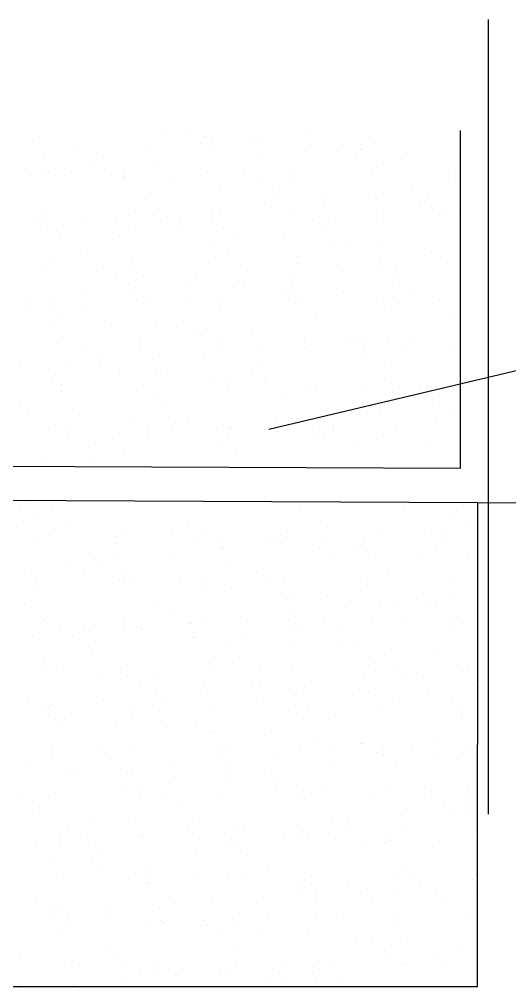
# Model space of a CAD drawing. Header units: millimetres. Extents: x 98 to 155, y -181 to 127.
# Drawn here: x 109.061 to 110.48, y 123.112 to 125.912 of the extents above; entities that cross this region are included whole.
import ezdxf
from ezdxf.enums import TextEntityAlignment as Align
from ezdxf.xclip import XClip

# ---------------------------------------------------------------- set-up
doc = ezdxf.new("R2010")
doc.units = ezdxf.units.MM
doc.header["$LTSCALE"] = 15
doc.header["$XCLIPFRAME"] = 2
for name, pattern in [('ACAD_ISO07W100', [3, 0, -3]), ('HIDDEN', [0.375, 0.25, -0.125]), ('PHANTOM', [63.5, 31.75, -6.35, 6.35, -6.35, 6.35, -6.35]), ('PHANTOM2', [1.25, 0.625, -0.125, 0.125, -0.125, 0.125, -0.125])]:
    doc.linetypes.add(name, pattern=pattern)
doc.layers.get('0').update_dxf_attribs({"color": 250})
for name, color, linetype in [('A-EJES', 250, 'PHANTOM'), ('A-MURO BAJO', 250, 'Continuous'), ('A-PROYECCIONES', 250, 'HIDDEN'), ('DLP_VERDE', 250, 'Continuous')]:
    doc.layers.add(name, color=color, linetype=linetype)
doc.layers.add('A-MUROS', color=252, linetype='Continuous', lineweight=30)
doc.styles.add('R80', font='ARIALN.TTF', dxfattribs={"height": 2.03})

# ---------------------------------------------------------------- blocks, each defined once
blk = doc.blocks.new('A$C9f73720c')
at = {"layer": 'A-MURO BAJO', "ltscale": 0.5}
for p, q in [((38.6806, 135.043, 0), (36.6799, 126.098, 0)), ((38.0458, 125.7916, 0), (40.0797, 134.6873, 0)), ((40.1766, 134.6627, 0), (38.1545, 125.8181, 0)), ((36.6799, 126.098, 0), (38.0458, 125.7916, 0)), ((38.1545, 125.8181, 0), (40.5913, 125.2732, 0)), ((37.6552, 124.0862, 0), (38.0459, 125.7916, 0))]:
    blk.add_line(p, q, dxfattribs=at)
at = {"layer": 'A-PROYECCIONES'}
blk.add_line((38.8761, 87.8303, 0), (38.1838, 142.0709, 0), dxfattribs=at)
at = {"layer": 'DLP_VERDE', "linetype": 'Continuous'}
for p, q in [((36.9736, 127.3891), (36.9736, 127.3891)), ((37.0541, 127.3706), (37.0541, 127.3706)), ((37.201, 127.288), (37.201, 127.288)), ((37.1007, 127.2454), (37.1007, 127.2454)), ((37.1451, 127.2473), (37.1451, 127.2473)), ((37.1665, 127.2565), (37.1665, 127.2565)), ((37.3539, 127.2564), (37.3539, 127.2564)), ((37.5137, 127.2634), (37.5137, 127.2634)), ((36.9409, 127.2384), (36.9409, 127.2384)), ((37.0037, 127.2307), (37.0037, 127.2307)), ((37.0087, 127.2265), (37.0087, 127.2265)), ((37.1077, 127.217), (37.1077, 127.217)), ((37.1297, 127.2141), (37.1297, 127.2141)), ((37.1569, 127.2335), (37.1569, 127.2335)), ((37.3004, 127.2253), (37.3004, 127.2253)), ((37.4467, 127.2259), (37.4467, 127.2259)), ((37.4837, 127.2376), (37.4837, 127.2376)), ((37.595, 127.233), (37.595, 127.233)), ((37.1128, 127.2072), (37.1128, 127.2072)), ((37.2487, 127.1984), (37.2487, 127.1984)), ((37.3527, 127.1847), (37.3527, 127.1847)), ((37.7649, 127.1857), (37.7649, 127.1857)), ((37.3748, 127.1818), (37.3748, 127.1818)), ((37.3939, 127.1553), (37.3939, 127.1553)), ((37.4937, 127.1661), (37.4937, 127.1661)), ((37.5977, 127.1525), (37.5977, 127.1525)), ((37.6198, 127.1496), (37.6198, 127.1496)), ((37.7305, 127.1541), (37.7305, 127.1541)), ((37.7388, 127.1339), (37.7388, 127.1339)), ((37.9533, 127.1333), (37.9533, 127.1333)), ((38.0476, 127.1352), (38.0476, 127.1352)), ((37.023, 127.1249), (37.023, 127.1249)), ((37.2872, 127.1042), (37.2872, 127.1042)), ((37.3316, 127.1062), (37.3316, 127.1062)), ((37.3595, 127.1238), (37.3595, 127.1238)), ((37.5404, 127.1153), (37.5404, 127.1153)), ((37.6767, 127.1049), (37.6767, 127.1049)), ((37.7002, 127.1222), (37.7002, 127.1222)), ((37.7446, 127.1242), (37.7446, 127.1242)), ((37.8428, 127.1202), (37.8428, 127.1202)), ((37.8648, 127.1173), (37.8648, 127.1173)), ((37.9838, 127.1016), (37.9838, 127.1016)), ((36.9186, 127.0881), (36.9186, 127.0881)), ((36.9652, 127.0887), (36.9652, 127.0887)), ((36.9886, 127.0934), (36.9886, 127.0934)), ((37.1115, 127.0894), (37.1115, 127.0894)), ((37.1274, 127.0972), (37.1274, 127.0972)), ((37.2598, 127.0964), (37.2598, 127.0964)), ((37.3058, 127.0745), (37.3058, 127.0745)), ((37.4033, 127.0882), (37.4033, 127.0882)), ((37.5495, 127.0888), (37.5495, 127.0888)), ((37.6978, 127.0959), (37.6978, 127.0959)), ((37.8413, 127.0876), (37.8413, 127.0876)), ((37.9876, 127.0883), (37.9876, 127.0883)), ((38.0878, 127.0879), (38.0878, 127.0879)), ((38.1098, 127.085), (38.1098, 127.085)), ((38.1359, 127.0953), (38.1359, 127.0953)), ((38.2793, 127.0871), (38.2793, 127.0871)), ((38.3288, 127.0833), (38.3288, 127.0833)), ((36.9349, 127.0441), (36.9349, 127.0441)), ((37.9578, 127.053), (37.9578, 127.053)), ((38.2288, 127.0694), (38.2288, 127.0694)), ((38.2944, 127.0518), (38.2944, 127.0518)), ((38.3328, 127.0557), (38.3328, 127.0557)), ((37.5869, 127.0226), (37.5869, 127.0226)), ((37.9234, 127.0214), (37.9234, 127.0214)), ((38.6247, 127.0181), (38.6247, 127.0181)), ((36.9335, 126.9998), (36.9335, 126.9998)), ((36.9556, 126.9969), (36.9556, 126.9969)), ((37.216, 126.9922), (37.216, 126.9922)), ((37.5525, 126.9911), (37.5525, 126.9911)), ((38.1398, 126.9921), (38.1398, 126.9921)), ((38.2406, 127.0025), (38.2406, 127.0025)), ((38.2997, 126.9991), (38.2997, 126.9991)), ((38.4437, 126.9972), (38.4437, 126.9972)), ((38.592, 127.0042), (38.592, 127.0042)), ((38.7355, 126.996), (38.7355, 126.996)), ((36.9246, 126.9598), (36.9246, 126.9598)), ((37.0746, 126.9812), (37.0746, 126.9812)), ((37.1786, 126.9675), (37.1786, 126.9675)), ((37.1816, 126.9607), (37.1816, 126.9607)), ((37.2006, 126.9646), (37.2006, 126.9646)), ((37.4737, 126.963), (37.4737, 126.963)), ((37.5181, 126.965), (37.5181, 126.965)), ((37.7269, 126.9741), (37.7269, 126.9741)), ((37.8697, 126.9722), (37.8697, 126.9722)), ((37.8867, 126.9811), (37.8867, 126.9811)), ((37.9311, 126.983), (37.9311, 126.983)), ((36.9009, 126.938), (36.9009, 126.938)), ((37.0607, 126.945), (37.0607, 126.945)), ((37.0681, 126.9516), (37.0681, 126.9516)), ((37.1051, 126.9469), (37.1051, 126.9469)), ((37.2143, 126.9522), (37.2143, 126.9522)), ((37.3139, 126.9561), (37.3139, 126.9561)), ((37.3196, 126.9489), (37.3196, 126.9489)), ((37.3626, 126.9593), (37.3626, 126.9593)), ((37.4236, 126.9353), (37.4236, 126.9353)), ((37.4456, 126.9324), (37.4456, 126.9324)), ((37.4988, 126.9418), (37.4988, 126.9418)), ((37.5061, 126.951), (37.5061, 126.951)), ((37.6524, 126.9517), (37.6524, 126.9517)), ((37.8007, 126.9587), (37.8007, 126.9587)), ((37.9441, 126.9505), (37.9441, 126.9505)), ((38.0904, 126.9512), (38.0904, 126.9512)), ((38.2387, 126.9582), (38.2387, 126.9582)), ((38.5349, 126.9358), (38.5349, 126.9358)), ((38.8714, 126.9347), (38.8714, 126.9347)), ((37.1278, 126.9114), (37.1278, 126.9114)), ((37.5646, 126.9167), (37.5646, 126.9167)), ((38.1508, 126.9203), (38.1508, 126.9203)), ((38.4907, 126.9102), (38.4907, 126.9102)), ((38.5005, 126.9043), (38.5005, 126.9043)), ((38.5177, 126.9097), (38.5177, 126.9097)), ((38.6506, 126.9172), (38.6506, 126.9172)), ((38.695, 126.9191), (38.695, 126.9191)), ((38.9037, 126.9282), (38.9037, 126.9282)), ((37.6686, 126.903), (37.6686, 126.903)), ((37.6906, 126.9001), (37.6906, 126.9001)), ((37.7799, 126.8899), (37.7799, 126.8899)), ((37.8096, 126.8844), (37.8096, 126.8844)), ((38.1164, 126.8887), (38.1164, 126.8887)), ((38.6217, 126.896), (38.6217, 126.896)), ((38.6438, 126.8931), (38.6438, 126.8931)), ((38.7628, 126.8774), (38.7628, 126.8774)), ((38.8177, 126.8854), (38.8177, 126.8854)), ((37.409, 126.8595), (37.409, 126.8595)), ((37.7455, 126.8584), (37.7455, 126.8584)), ((37.9136, 126.8707), (37.9136, 126.8707)), ((37.9357, 126.8678), (37.9357, 126.8678)), ((38.0547, 126.8522), (38.0547, 126.8522)), ((38.4003, 126.8594), (38.4003, 126.8594)), ((38.4468, 126.855), (38.4468, 126.855)), ((38.5465, 126.8601), (38.5465, 126.8601)), ((38.6948, 126.8671), (38.6948, 126.8671)), ((38.8383, 126.8589), (38.8383, 126.8589)), ((38.8668, 126.8638), (38.8668, 126.8638)), ((38.8888, 126.8608), (38.8888, 126.8608)), ((38.9846, 126.8595), (38.9846, 126.8595)), ((39.1329, 126.8666), (39.1329, 126.8666)), ((39.2763, 126.8583), (39.2763, 126.8583)), ((37.0274, 126.8227), (37.0274, 126.8227)), ((37.038, 126.8292), (37.038, 126.8292)), ((37.3745, 126.828), (37.3745, 126.828)), ((37.4655, 126.8222), (37.4655, 126.8222)), ((37.6602, 126.8219), (37.6602, 126.8219)), ((37.7046, 126.8238), (37.7046, 126.8238)), ((37.9035, 126.8216), (37.9035, 126.8216)), ((37.9134, 126.8329), (37.9134, 126.8329)), ((38.0627, 126.8395), (38.0627, 126.8395)), ((38.0732, 126.8399), (38.0732, 126.8399)), ((38.1176, 126.8418), (38.1176, 126.8418)), ((38.1587, 126.8385), (38.1587, 126.8385)), ((38.1807, 126.8356), (38.1807, 126.8356)), ((39.0078, 126.8452), (39.0078, 126.8452)), ((39.0988, 126.8335), (39.0988, 126.8335)), ((39.1118, 126.8315), (39.1118, 126.8315)), ((39.1338, 126.8286), (39.1338, 126.8286)), ((36.8791, 126.8157), (36.8791, 126.8157)), ((37.0036, 126.7976), (37.0036, 126.7976)), ((37.0874, 126.7969), (37.0874, 126.7969)), ((37.1709, 126.8145), (37.1709, 126.8145)), ((37.2472, 126.8038), (37.2472, 126.8038)), ((37.2916, 126.8058), (37.2916, 126.8058)), ((37.3172, 126.8151), (37.3172, 126.8151)), ((37.5004, 126.8149), (37.5004, 126.8149)), ((37.6089, 126.8139), (37.6089, 126.8139)), ((37.6917, 126.8091), (37.6917, 126.8091)), ((37.7552, 126.8146), (37.7552, 126.8146)), ((38.047, 126.8134), (38.047, 126.8134)), ((38.1932, 126.8141), (38.1932, 126.8141)), ((38.7279, 126.8031), (38.7279, 126.8031)), ((39.0644, 126.802), (39.0644, 126.802)), ((39.2501, 126.794), (39.2501, 126.794)), ((39.2528, 126.8129), (39.2528, 126.8129)), ((39.2945, 126.796), (39.2945, 126.796)), ((39.3568, 126.7992), (39.3568, 126.7992)), ((36.8343, 126.7858), (36.8343, 126.7858)), ((36.8787, 126.7877), (36.8787, 126.7877)), ((36.9004, 126.764), (36.9004, 126.764)), ((37.3208, 126.7787), (37.3208, 126.7787)), ((38.6772, 126.769), (38.6772, 126.769)), ((38.6935, 126.7716), (38.6935, 126.7716)), ((38.8371, 126.776), (38.8371, 126.776)), ((38.8815, 126.7779), (38.8815, 126.7779)), ((39.0902, 126.7871), (39.0902, 126.7871)), ((36.9499, 126.7484), (36.9499, 126.7484)), ((37.0044, 126.7503), (37.0044, 126.7503)), ((37.0264, 126.7474), (37.0264, 126.7474)), ((37.9729, 126.7572), (37.9729, 126.7572)), ((38.4241, 126.758), (38.4241, 126.758)), ((38.4685, 126.7599), (38.4685, 126.7599)), ((39.0107, 126.7527), (39.0107, 126.7527)), ((37.1454, 126.7317), (37.1454, 126.7317)), ((37.2494, 126.7181), (37.2494, 126.7181)), ((37.2715, 126.7152), (37.2715, 126.7152)), ((37.6019, 126.7268), (37.6019, 126.7268)), ((37.9385, 126.7257), (37.9385, 126.7257)), ((38.5031, 126.7223), (38.5031, 126.7223)), ((38.6397, 126.7223), (38.6397, 126.7223)), ((38.6494, 126.723), (38.6494, 126.723)), ((38.7977, 126.73), (38.7977, 126.73)), ((38.9411, 126.7218), (38.9411, 126.7218)), ((39.0874, 126.7224), (39.0874, 126.7224)), ((39.2357, 126.7295), (39.2357, 126.7295)), ((37.1303, 126.6856), (37.1303, 126.6856)), ((37.231, 126.6965), (37.231, 126.6965)), ((37.3904, 126.6995), (37.3904, 126.6995)), ((37.4945, 126.6858), (37.4945, 126.6858)), ((37.5165, 126.6829), (37.5165, 126.6829)), ((37.5675, 126.6953), (37.5675, 126.6953)), ((37.5683, 126.6851), (37.5683, 126.6851)), ((37.8467, 126.6807), (37.8467, 126.6807)), ((37.8911, 126.6826), (37.8911, 126.6826)), ((38.0063, 126.6845), (38.0063, 126.6845)), ((38.0999, 126.6917), (38.0999, 126.6917)), ((39.2918, 126.7008), (39.2918, 126.7008)), ((36.8357, 126.6779), (36.8357, 126.6779)), ((36.8601, 126.6661), (36.8601, 126.6661)), ((36.982, 126.6786), (36.982, 126.6786)), ((37.1966, 126.6649), (37.1966, 126.6649)), ((37.2737, 126.6774), (37.2737, 126.6774)), ((37.2739, 126.6557), (37.2739, 126.6557)), ((37.42, 126.678), (37.42, 126.678)), ((37.4337, 126.6627), (37.4337, 126.6627)), ((37.4781, 126.6646), (37.4781, 126.6646)), ((37.6355, 126.6672), (37.6355, 126.6672)), ((37.6869, 126.6737), (37.6869, 126.6737)), ((37.7118, 126.6768), (37.7118, 126.6768)), ((37.7395, 126.6535), (37.7395, 126.6535)), ((37.8581, 126.6775), (37.8581, 126.6775)), ((37.8847, 126.6764), (37.8847, 126.6764)), ((38.1498, 126.6763), (38.1498, 126.6763)), ((38.4476, 126.6788), (38.4476, 126.6788)), ((38.4696, 126.6759), (38.4696, 126.6759)), ((38.5886, 126.6602), (38.5886, 126.6602)), ((38.9209, 126.6704), (38.9209, 126.6704)), ((39.2574, 126.6693), (39.2574, 126.6693)), ((36.8257, 126.6346), (36.8257, 126.6346)), ((36.8609, 126.6377), (36.8609, 126.6377)), ((37.0208, 126.6446), (37.0208, 126.6446)), ((37.0652, 126.6466), (37.0652, 126.6466)), ((37.5138, 126.6461), (37.5138, 126.6461)), ((37.7615, 126.6506), (37.7615, 126.6506)), ((37.8805, 126.635), (37.8805, 126.635)), ((38.1658, 126.6245), (38.1658, 126.6245)), ((38.5499, 126.6401), (38.5499, 126.6401)), ((38.6926, 126.6466), (38.6926, 126.6466)), ((38.7146, 126.6436), (38.7146, 126.6436)), ((38.8336, 126.628), (38.8336, 126.628)), ((38.8637, 126.6279), (38.8637, 126.6279)), ((38.8865, 126.6389), (38.8865, 126.6389)), ((39.0236, 126.6348), (39.0236, 126.6348)), ((39.068, 126.6368), (39.068, 126.6368)), ((39.2767, 126.6459), (39.2767, 126.6459)), ((37.1429, 126.6157), (37.1429, 126.6157)), ((37.9845, 126.6213), (37.9845, 126.6213)), ((38.0065, 126.6184), (38.0065, 126.6184)), ((38.1255, 126.6027), (38.1255, 126.6027)), ((38.4507, 126.6098), (38.4507, 126.6098)), ((38.5155, 126.6085), (38.5155, 126.6085)), ((38.6106, 126.6168), (38.6106, 126.6168)), ((38.655, 126.6187), (38.655, 126.6187)), ((38.9376, 126.6143), (38.9376, 126.6143)), ((38.9597, 126.6114), (38.9597, 126.6114)), ((39.0787, 126.5957), (39.0787, 126.5957)), ((39.2036, 126.62), (39.2036, 126.62)), ((37.7949, 126.5941), (37.7949, 126.5941)), ((38.1314, 126.593), (38.1314, 126.593)), ((38.4625, 126.5934), (38.4625, 126.5934)), ((38.6059, 126.5852), (38.6059, 126.5852)), ((38.7522, 126.5859), (38.7522, 126.5859)), ((38.8327, 126.5896), (38.8327, 126.5896)), ((38.9005, 126.5929), (38.9005, 126.5929)), ((39.044, 126.5847), (39.044, 126.5847)), ((39.1827, 126.582), (39.1827, 126.582)), ((39.1903, 126.5853), (39.1903, 126.5853)), ((39.2047, 126.5791), (39.2047, 126.5791)), ((36.7951, 126.549), (36.7951, 126.549)), ((36.9385, 126.5408), (36.9385, 126.5408)), ((37.0848, 126.5415), (37.0848, 126.5415)), ((37.2331, 126.5485), (37.2331, 126.5485)), ((37.3766, 126.5403), (37.3766, 126.5403)), ((37.424, 126.5638), (37.424, 126.5638)), ((37.5229, 126.5409), (37.5229, 126.5409)), ((37.6711, 126.548), (37.6711, 126.548)), ((37.7605, 126.5626), (37.7605, 126.5626)), ((37.8146, 126.5397), (37.8146, 126.5397)), ((37.9609, 126.5404), (37.9609, 126.5404)), ((38.0332, 126.5395), (38.0332, 126.5395)), ((38.0776, 126.5415), (38.0776, 126.5415)), ((38.0777, 126.5437), (38.0777, 126.5437)), ((38.1092, 126.5474), (38.1092, 126.5474)), ((38.4618, 126.5593), (38.4618, 126.5593)), ((36.8302, 126.5331), (36.8302, 126.5331)), ((36.8523, 126.5302), (36.8523, 126.5302)), ((36.9713, 126.5145), (36.9713, 126.5145)), ((37.0531, 126.5334), (37.0531, 126.5334)), ((37.3896, 126.5322), (37.3896, 126.5322)), ((37.4604, 126.5145), (37.4604, 126.5145)), ((37.6202, 126.5215), (37.6202, 126.5215)), ((37.6646, 126.5234), (37.6646, 126.5234)), ((37.7068, 126.5134), (37.7068, 126.5134)), ((37.8734, 126.5325), (37.8734, 126.5325)), ((39.1138, 126.5377), (39.1138, 126.5377)), ((36.7943, 126.4854), (36.7943, 126.4854)), ((36.8387, 126.4874), (36.8387, 126.4874)), ((37.0186, 126.5019), (37.0186, 126.5019)), ((37.0474, 126.4965), (37.0474, 126.4965)), ((37.0753, 126.5009), (37.0753, 126.5009)), ((37.0973, 126.498), (37.0973, 126.498)), ((37.2073, 126.5035), (37.2073, 126.5035)), ((37.2517, 126.5054), (37.2517, 126.5054)), ((38.7429, 126.5074), (38.7429, 126.5074)), ((39.0502, 126.4867), (39.0502, 126.4867)), ((39.0794, 126.5062), (39.0794, 126.5062)), ((39.2101, 126.4937), (39.2101, 126.4937)), ((39.2545, 126.4956), (39.2545, 126.4956)), ((37.2163, 126.4823), (37.2163, 126.4823)), ((37.3203, 126.4686), (37.3203, 126.4686)), ((37.3358, 126.483), (37.3358, 126.483)), ((37.3423, 126.4657), (37.3423, 126.4657)), ((37.9879, 126.4614), (37.9879, 126.4614)), ((38.372, 126.477), (38.372, 126.477)), ((38.3841, 126.4576), (38.3841, 126.4576)), ((38.4285, 126.4595), (38.4285, 126.4595)), ((38.5653, 126.4563), (38.5653, 126.4563)), ((38.6372, 126.4686), (38.6372, 126.4686)), ((38.7085, 126.4758), (38.7085, 126.4758)), ((38.7971, 126.4756), (38.7971, 126.4756)), ((38.8415, 126.4776), (38.8415, 126.4776)), ((39.0033, 126.4558), (39.0033, 126.4558)), ((39.0257, 126.457), (39.0257, 126.457)), ((36.9649, 126.4526), (36.9649, 126.4526)), ((37.4613, 126.45), (37.4613, 126.45)), ((37.5653, 126.4363), (37.5653, 126.4363)), ((37.5874, 126.4334), (37.5874, 126.4334)), ((37.617, 126.4311), (37.617, 126.4311)), ((37.9535, 126.4299), (37.9535, 126.4299)), ((38.3376, 126.4455), (38.3376, 126.4455)), ((38.4144, 126.443), (38.4144, 126.443)), ((38.417, 126.4493), (38.417, 126.4493)), ((38.5184, 126.4294), (38.5184, 126.4294)), ((38.7088, 126.4481), (38.7088, 126.4481)), ((38.8551, 126.4488), (38.8551, 126.4488)), ((39.1468, 126.4476), (39.1468, 126.4476)), ((39.2931, 126.4482), (39.2931, 126.4482)), ((36.7496, 126.4049), (36.7496, 126.4049)), ((36.8979, 126.4119), (36.8979, 126.4119)), ((37.0414, 126.4037), (37.0414, 126.4037)), ((37.1877, 126.4044), (37.1877, 126.4044)), ((37.246, 126.4007), (37.246, 126.4007)), ((37.3359, 126.4114), (37.3359, 126.4114)), ((37.4794, 126.4032), (37.4794, 126.4032)), ((37.5825, 126.3995), (37.5825, 126.3995)), ((37.6257, 126.4038), (37.6257, 126.4038)), ((37.7063, 126.4178), (37.7063, 126.4178)), ((37.774, 126.4109), (37.774, 126.4109)), ((37.8103, 126.4041), (37.8103, 126.4041)), ((37.8324, 126.4012), (37.8324, 126.4012)), ((37.9174, 126.4026), (37.9174, 126.4026)), ((38.0637, 126.4033), (38.0637, 126.4033)), ((38.5405, 126.4264), (38.5405, 126.4264)), ((38.6548, 126.4266), (38.6548, 126.4266)), ((38.6595, 126.4108), (38.6595, 126.4108)), ((37.6469, 126.3733), (37.6469, 126.3733)), ((37.8067, 126.3803), (37.8067, 126.3803)), ((37.8511, 126.3823), (37.8511, 126.3823)), ((37.8997, 126.3807), (37.8997, 126.3807)), ((37.9514, 126.3855), (37.9514, 126.3855)), ((38.0554, 126.3718), (38.0554, 126.3718)), ((38.0599, 126.3914), (38.0599, 126.3914)), ((38.7635, 126.3971), (38.7635, 126.3971)), ((38.7855, 126.3942), (38.7855, 126.3942)), ((38.9045, 126.3785), (38.9045, 126.3785)), ((38.9359, 126.3747), (38.9359, 126.3747)), ((39.2724, 126.3735), (39.2724, 126.3735)), ((36.8751, 126.3703), (36.8751, 126.3703)), ((36.9808, 126.3443), (36.9808, 126.3443)), ((37.0252, 126.3462), (37.0252, 126.3462)), ((37.2116, 126.3692), (37.2116, 126.3692)), ((37.2339, 126.3553), (37.2339, 126.3553)), ((37.3938, 126.3623), (37.3938, 126.3623)), ((37.4382, 126.3642), (37.4382, 126.3642)), ((37.5288, 126.3503), (37.5288, 126.3503)), ((38.0774, 126.3689), (38.0774, 126.3689)), ((38.565, 126.3443), (38.565, 126.3443)), ((39.0085, 126.3648), (39.0085, 126.3648)), ((39.0305, 126.3619), (39.0305, 126.3619)), ((39.1495, 126.3463), (39.1495, 126.3463)), ((39.2367, 126.3455), (39.2367, 126.3455)), ((36.8209, 126.3373), (36.8209, 126.3373)), ((36.8407, 126.3388), (36.8407, 126.3388)), ((37.1579, 126.3199), (37.1579, 126.3199)), ((38.5706, 126.3164), (38.5706, 126.3164)), ((38.615, 126.3184), (38.615, 126.3184)), ((38.6681, 126.3192), (38.6681, 126.3192)), ((38.8237, 126.3275), (38.8237, 126.3275)), ((38.9015, 126.3431), (38.9015, 126.3431)), ((38.9836, 126.3345), (38.9836, 126.3345)), ((39.028, 126.3364), (39.028, 126.3364)), ((39.1062, 126.3187), (39.1062, 126.3187)), ((39.2187, 126.3243), (39.2187, 126.3243)), ((39.2535, 126.3326), (39.2535, 126.3326)), ((36.7869, 126.2896), (36.7869, 126.2896)), ((36.7971, 126.2973), (36.7971, 126.2973)), ((37.8099, 126.2984), (37.8099, 126.2984)), ((38.1465, 126.2972), (38.1465, 126.2972)), ((38.3736, 126.3115), (38.3736, 126.3115)), ((38.4107, 126.3094), (38.4107, 126.3094)), ((38.5199, 126.3122), (38.5199, 126.3122)), ((38.5306, 126.3128), (38.5306, 126.3128)), ((38.8116, 126.311), (38.8116, 126.311)), ((38.8477, 126.2939), (38.8477, 126.2939)), ((38.9579, 126.3117), (38.9579, 126.3117)), ((39.2497, 126.3105), (39.2497, 126.3105)), ((36.8525, 126.2678), (36.8525, 126.2678)), ((36.9011, 126.2837), (36.9011, 126.2837)), ((36.9231, 126.2808), (36.9231, 126.2808)), ((37.0007, 126.2748), (37.0007, 126.2748)), ((37.0421, 126.2651), (37.0421, 126.2651)), ((37.1442, 126.2666), (37.1442, 126.2666)), ((37.2905, 126.2673), (37.2905, 126.2673)), ((37.4388, 126.2743), (37.4388, 126.2743)), ((37.439, 126.268), (37.439, 126.268)), ((37.5823, 126.2661), (37.5823, 126.2661)), ((37.7285, 126.2667), (37.7285, 126.2667)), ((37.7755, 126.2668), (37.7755, 126.2668)), ((37.8768, 126.2738), (37.8768, 126.2738)), ((38.0203, 126.2655), (38.0203, 126.2655)), ((38.4768, 126.2635), (38.4768, 126.2635)), ((37.0681, 126.2376), (37.0681, 126.2376)), ((37.1461, 126.2514), (37.1461, 126.2514)), ((37.1682, 126.2485), (37.1682, 126.2485)), ((37.2872, 126.2328), (37.2872, 126.2328)), ((37.4046, 126.2365), (37.4046, 126.2365)), ((37.8334, 126.2322), (37.8334, 126.2322)), ((37.9932, 126.2391), (37.9932, 126.2391)), ((38.0376, 126.2411), (38.0376, 126.2411)), ((38.0927, 126.248), (38.0927, 126.248)), ((39.1289, 126.242), (39.1289, 126.242)), ((37.0337, 126.2061), (37.0337, 126.2061)), ((37.2117, 126.205), (37.2117, 126.205)), ((37.3912, 126.2191), (37.3912, 126.2191)), ((37.4132, 126.2162), (37.4132, 126.2162)), ((37.4204, 126.2141), (37.4204, 126.2141)), ((37.5803, 126.2211), (37.5803, 126.2211)), ((37.6247, 126.2231), (37.6247, 126.2231)), ((37.7218, 126.2176), (37.7218, 126.2176)), ((38.3443, 126.2122), (38.3443, 126.2122)), ((38.3663, 126.2093), (38.3663, 126.2093)), ((38.7579, 126.2116), (38.7579, 126.2116)), ((39.0945, 126.2104), (39.0945, 126.2104)), ((36.7543, 126.185), (36.7543, 126.185)), ((36.7987, 126.187), (36.7987, 126.187)), ((37.0074, 126.1961), (37.0074, 126.1961)), ((37.1673, 126.2031), (37.1673, 126.2031)), ((37.3509, 126.1872), (37.3509, 126.1872)), ((37.5322, 126.2006), (37.5322, 126.2006)), ((37.6362, 126.1869), (37.6362, 126.1869)), ((37.6582, 126.184), (37.6582, 126.184)), ((38.333, 126.1826), (38.333, 126.1826)), ((38.387, 126.1812), (38.387, 126.1812)), ((38.4853, 126.1936), (38.4853, 126.1936)), ((38.5893, 126.1799), (38.5893, 126.1799)), ((38.6113, 126.177), (38.6113, 126.177)), ((38.7235, 126.1801), (38.7235, 126.1801)), ((38.771, 126.1821), (38.771, 126.1821)), ((38.8015, 126.1772), (38.8015, 126.1772)), ((39.0102, 126.1863), (39.0102, 126.1863)), ((39.1701, 126.1933), (39.1701, 126.1933)), ((39.209, 126.1816), (39.209, 126.1816)), ((39.2145, 126.1952), (39.2145, 126.1952)), ((36.9799, 126.1569), (36.9799, 126.1569)), ((37.7772, 126.1683), (37.7772, 126.1683)), ((37.8812, 126.1546), (37.8812, 126.1546)), ((37.9032, 126.1517), (37.9032, 126.1517)), ((38.0029, 126.1657), (38.0029, 126.1657)), ((38.3441, 126.1572), (38.3441, 126.1572)), ((38.3526, 126.1497), (38.3526, 126.1497)), ((38.3885, 126.1592), (38.3885, 126.1592)), ((38.4764, 126.1744), (38.4764, 126.1744)), ((38.5972, 126.1683), (38.5972, 126.1683)), ((38.6227, 126.1751), (38.6227, 126.1751)), ((38.7303, 126.1613), (38.7303, 126.1613)), ((38.7571, 126.1753), (38.7571, 126.1753)), ((38.8343, 126.1476), (38.8343, 126.1476)), ((38.9145, 126.1739), (38.9145, 126.1739)), ((39.0407, 126.1612), (39.0407, 126.1612)), ((39.0607, 126.1746), (39.0607, 126.1746)), ((36.809, 126.13), (36.809, 126.13)), ((36.9553, 126.1307), (36.9553, 126.1307)), ((37.1036, 126.1377), (37.1036, 126.1377)), ((37.2471, 126.1295), (37.2471, 126.1295)), ((37.3933, 126.1301), (37.3933, 126.1301)), ((37.5416, 126.1372), (37.5416, 126.1372)), ((37.632, 126.1353), (37.632, 126.1353)), ((37.6851, 126.1289), (37.6851, 126.1289)), ((37.8314, 126.1296), (37.8314, 126.1296)), ((37.9685, 126.1341), (37.9685, 126.1341)), ((37.9797, 126.1367), (37.9797, 126.1367)), ((38.0222, 126.1361), (38.0222, 126.1361)), ((38.6698, 126.1308), (38.6698, 126.1308)), ((38.8564, 126.1447), (38.8564, 126.1447)), ((38.9754, 126.1291), (38.9754, 126.1291)), ((37.2611, 126.1049), (37.2611, 126.1049)), ((37.5976, 126.1038), (37.5976, 126.1038)), ((38.2989, 126.1005), (38.2989, 126.1005)), ((39.0794, 126.1154), (39.0794, 126.1154)), ((39.1014, 126.1125), (39.1014, 126.1125)), ((36.8901, 126.0746), (36.8901, 126.0746)), ((37.2266, 126.0734), (37.2266, 126.0734)), ((37.3982, 126.0638), (37.3982, 126.0638)), ((37.6069, 126.073), (37.6069, 126.073)), ((37.7668, 126.0799), (37.7668, 126.0799)), ((37.8112, 126.0819), (37.8112, 126.0819)), ((37.9148, 126.0849), (37.9148, 126.0849)), ((38.0199, 126.091), (38.0199, 126.091)), ((38.9509, 126.0789), (38.9509, 126.0789)), ((36.9408, 126.0439), (36.9408, 126.0439)), ((36.9852, 126.0458), (36.9852, 126.0458)), ((37.1939, 126.0549), (37.1939, 126.0549)), ((37.3538, 126.0619), (37.3538, 126.0619)), ((37.5438, 126.0545), (37.5438, 126.0545)), ((38.2875, 126.0385), (38.2875, 126.0385)), ((38.4358, 126.0455), (38.4358, 126.0455)), ((38.5793, 126.0373), (38.5793, 126.0373)), ((38.58, 126.0485), (38.58, 126.0485)), ((38.7255, 126.038), (38.7255, 126.038)), ((38.8738, 126.045), (38.8738, 126.045)), ((38.9165, 126.0474), (38.9165, 126.0474)), ((38.988, 126.036), (38.988, 126.036)), ((39.0173, 126.0368), (39.0173, 126.0368)), ((39.1636, 126.0375), (39.1636, 126.0375)), ((39.1967, 126.0451), (39.1967, 126.0451)), ((36.972, 126.0342), (36.972, 126.0342)), ((36.994, 126.0313), (36.994, 126.0313)), ((37.113, 126.0156), (37.113, 126.0156)), ((37.1729, 126.0242), (37.1729, 126.0242)), ((38.2091, 126.0182), (38.2091, 126.0182)), ((38.3708, 126.0091), (38.3708, 126.0091)), ((38.5306, 126.016), (38.5306, 126.016)), ((38.5456, 126.017), (38.5456, 126.017)), ((38.575, 126.018), (38.575, 126.018)), ((38.7837, 126.0271), (38.7837, 126.0271)), ((38.9436, 126.0341), (38.9436, 126.0341)), ((37.2064, 126.0006), (37.2064, 126.0006)), ((37.217, 126.0019), (37.217, 126.0019)), ((37.239, 125.999), (37.239, 125.999)), ((37.3499, 125.9924), (37.3499, 125.9924)), ((37.358, 125.9834), (37.358, 125.9834)), ((37.4962, 125.993), (37.4962, 125.993)), ((37.6445, 126.0001), (37.6445, 126.0001)), ((37.7879, 125.9918), (37.7879, 125.9918)), ((37.825, 126.0026), (37.825, 126.0026)), ((37.9342, 125.9925), (37.9342, 125.9925)), ((38.0825, 125.9995), (38.0825, 125.9995)), ((38.8628, 125.9981), (38.8628, 125.9981)), ((37.454, 125.9723), (37.454, 125.9723)), ((37.462, 125.9697), (37.462, 125.9697)), ((37.4841, 125.9668), (37.4841, 125.9668)), ((37.7905, 125.9711), (37.7905, 125.9711)), ((38.3111, 125.9764), (38.3111, 125.9764)), ((38.4152, 125.9627), (38.4152, 125.9627)), ((38.4372, 125.9598), (38.4372, 125.9598)), ((38.4918, 125.9678), (38.4918, 125.9678)), ((37.4196, 125.9407), (37.4196, 125.9407)), ((37.603, 125.9511), (37.603, 125.9511)), ((37.7071, 125.9374), (37.7071, 125.9374)), ((37.7291, 125.9345), (37.7291, 125.9345)), ((37.7934, 125.9318), (37.7934, 125.9318)), ((37.9533, 125.9388), (37.9533, 125.9388)), ((37.9977, 125.9407), (37.9977, 125.9407)), ((38.5562, 125.9441), (38.5562, 125.9441)), ((38.6602, 125.9304), (38.6602, 125.9304)), ((38.6822, 125.9275), (38.6822, 125.9275)), ((39.1439, 125.9462), (39.1439, 125.9462)), ((37.5403, 125.9207), (37.5403, 125.9207)), ((37.5847, 125.9227), (37.5847, 125.9227)), ((37.7368, 125.9218), (37.7368, 125.9218)), ((37.8481, 125.9189), (37.8481, 125.9189)), ((37.9521, 125.9052), (37.9521, 125.9052)), ((37.9741, 125.9023), (37.9741, 125.9023)), ((38.2441, 125.9007), (38.2441, 125.9007)), ((38.3903, 125.9014), (38.3903, 125.9014)), ((38.5386, 125.9084), (38.5386, 125.9084)), ((38.6821, 125.9002), (38.6821, 125.9002)), ((38.773, 125.9158), (38.773, 125.9158)), ((38.8012, 125.9119), (38.8012, 125.9119)), ((38.8284, 125.9009), (38.8284, 125.9009)), ((38.9052, 125.8982), (38.9052, 125.8982)), ((38.9767, 125.9079), (38.9767, 125.9079)), ((39.1095, 125.9147), (39.1095, 125.9147)), ((39.1201, 125.8997), (39.1201, 125.8997)), ((38.0179, 125.8699), (38.0179, 125.8699)), ((38.402, 125.8855), (38.402, 125.8855)), ((38.5573, 125.8679), (38.5573, 125.8679)), ((38.7171, 125.8749), (38.7171, 125.8749)), ((38.7386, 125.8843), (38.7386, 125.8843)), ((38.7615, 125.8768), (38.7615, 125.8768)), ((38.9272, 125.8953), (38.9272, 125.8953)), ((38.9702, 125.8859), (38.9702, 125.8859)), ((39.0462, 125.8796), (39.0462, 125.8796)), ((39.1301, 125.8929), (39.1301, 125.8929)), ((37.7473, 125.863), (37.7473, 125.863)), ((37.8908, 125.8547), (37.8908, 125.8547)), ((38.037, 125.8554), (38.037, 125.8554)), ((38.3041, 125.8568), (38.3041, 125.8568)), ((38.3485, 125.8588), (38.3485, 125.8588)), ((38.3676, 125.854), (38.3676, 125.854)), ((39.0557, 125.8654), (39.0557, 125.8654)), ((39.1502, 125.8659), (39.1502, 125.8659)), ((37.9835, 125.8384), (37.9835, 125.8384)), ((38.6848, 125.8351), (38.6848, 125.8351)), ((38.3139, 125.8047), (38.3139, 125.8047)), ((38.4932, 125.7643), (38.4932, 125.7643)), ((38.6415, 125.7713), (38.6415, 125.7713)), ((38.7849, 125.7631), (38.7849, 125.7631)), ((38.9312, 125.7638), (38.9312, 125.7638)), ((38.9659, 125.7832), (38.9659, 125.7832)), ((39.0795, 125.7708), (39.0795, 125.7708)), ((38.595, 125.7528), (38.595, 125.7528)), ((38.9036, 125.7337), (38.9036, 125.7337)), ((38.9315, 125.7516), (38.9315, 125.7516)), ((38.948, 125.7356), (38.948, 125.7356)), ((38.7438, 125.7267), (38.7438, 125.7267)), ((38.8778, 125.7024), (38.8778, 125.7024)), ((38.8721, 125.6624), (38.8721, 125.6624)), ((38.9761, 125.6487), (38.9761, 125.6487)), ((38.9981, 125.6458), (38.9981, 125.6458)), ((39.0341, 125.6267), (39.0341, 125.6267))]:
    blk.add_line(p, q, dxfattribs=at)
at = {"style": 'R80'}
for height, rotation, p in [(0.09, 0.009, (39.554, 141.0046, 0)), (0.09, 0.009, (45.7984, 139.3226, 0)), (0.09, 0.009, (50.4634, 135.3578, 0)), (0.09, 0.009, (41.9784, 129.0436, 0)), (0.09, 0.009, (37.8409, 128.6089, 0)), (0.09, 0.009, (35.483, 116.3582, 0)), (0.09, 0.009, (63.0395, 116.3253, 0)), (0.09, 0.009, (38.5607, 113.6321, 0)), (0.09, 0.009, (45.1292, 84.3757, 0)), (0.09, 0.009, (43.9111, 83.9335, 0)), (0.09, 0.009, (43.1485, 83.401, 0)), (0.09, 0.009, (28.0067, 80.1071, 0)), (0.09, 0.009, (44.3753, 79.9046, 0)), (0.09, 0.009, (55.151, 79.2173, 0)), (0.09, 0.009, (38.2608, 76.0049)), (0.09, 0.009, (39.0036, 75.5558)), (0.09, 0.009, (27.5137, 75.2133, 0)), (0.09, 0.009, (27.5137, 75.2133, 0)), (0.09, 0.009, (39.8519, 75.1543)), (0.09, 0.009, (25.3599, 70.2709, 0)), (0.09, 0.009, (32.1646, 69.192, 0)), (0.09, 0.009, (32.1646, 69.192, 0)), (0.09, 0.009, (26.9947, 68.6392, 0)), (0.09, 0.009, (59.8504, 67.3859, 0)), (0.09, 0.009, (24.839, 65.5107, 0)), (0.09, 0.009, (24.839, 65.5107, 0)), (0.09, 0.009, (33.5008, 60.261, 0)), (0.09, 0.009, (33.5008, 60.261, 0)), (0.09, 347.3908, (17.1069, 59.2726, 0)), (0.09, 0.009, (26.4708, 59.2035, 0)), (0.09, 0.009, (26.4708, 59.2035, 0)), (0.09, 0.009, (23.1216, 58.7685, 0)), (0.09, 0.009, (23.1216, 58.7685, 0)), (0.09, 0.009, (27.6632, 55.3959, 0)), (0.09, 0.009, (27.6632, 55.3959, 0)), (0.09, 0.009, (22.2239, 54.9818, 0)), (0.09, 0.009, (22.2239, 54.9818, 0)), (0.09, 0.009, (65.7174, 53.5803, 0)), (0.09, 0.009, (38.377, 51.7166, 0)), (0.09, 0.009, (38.377, 51.7166, 0)), (0.09, 0.009, (21.0294, 51.3767, 0)), (0.09, 0.009, (21.0294, 51.3767, 0)), (0.09, 0.009, (29.4091, 50.8876, 0)), (0.09, 0.009, (29.4091, 50.8876, 0)), (0.09, 0.009, (22.5184, 48.0808, 0)), (0.09, 0.009, (22.5184, 48.0808, 0)), (0.09, 0.009, (32.8305, 47.9478, 0)), (0.09, 0.009, (38.6414, 47.9238, 0)), (0.09, 1.5576, (45.5013, 47.0033, 0)), (0.09, 1.5576, (45.5013, 47.0033, 0)), (0.09, 1.5576, (42.9613, 45.8781, 0)), (0.09, 0.009, (31.2252, 43.4352, 0)), (0.09, 0.009, (31.2252, 43.4352, 0)), (0.09, 0.009, (24.8291, 43.3056, 0)), (0.09, 0.009, (24.8291, 43.3056, 0)), (0.09, 0.009, (28.8684, 42.6092, 0)), (0.09, 0.009, (28.8684, 42.6092, 0)), (0.09, 0.009, (46.0815, 42.4048, 0)), (0.09, 0.009, (19.0307, 42.0559, 0)), (0.09, 0.009, (19.0307, 42.0559, 0)), (0.09, 0.009, (70.9067, 41.0329, 0)), (0.09, 0.009, (22.7765, 38.7407, 0)), (0.09, 0.009, (22.7765, 38.7407, 0)), (0.09, 0.009, (17.8952, 37.4624, 0)), (0.09, 0.009, (17.8952, 37.4624, 0)), (0.09, 0.009, (25.8226, 33.2142, 0)), (0.09, 0.009, (21.5027, 31.2754, 0)), (0.1403, 0.009, (43.0178, 29.8778, 0)), (0.09, 0.009, (24.3978, 29.2659, 0)), (0.09, 0.009, (49.7565, 29.0287, 0)), (0.09, 0.009, (16.51, 28.4123, 0)), (0.09, 0.009, (16.51, 28.4123, 0)), (0.09, 0.009, (40.7946, 24.893, 0)), (0.09, 0.009, (18.1268, 23.6374, 0)), (0.09, 0.009, (20.346, 20.3291, 0)), (0.09, 0.009, (38.3365, 19.4632, 0)), (0.09, 0.009, (18.2869, 15.9828, 0)), (0.09, 0.009, (36.6694, 12.5977, 0)), (0.09, 337.7998, (24.7536, 11.2334, 0)), (0.09, 0.009, (33.5928, 10.3508, 0)), (0.09, 337.7998, (21.6109, 10.1247, 0)), (0.09, 337.7998, (16.5605, 9.5998, 0)), (0.09, 337.7998, (29.9414, 8.9534, 0)), (0.09, 337.7998, (31.6402, 7.9561, 0)), (0.09, 337.7998, (26.736, 7.7966, 0)), (0.09, 337.7998, (32.0288, 7.0232, 0)), (0.09, 0.009, (16.5347, 5.5678, 0)), (0.09, 0.009, (23.3239, 5.5763, 0)), (0.09, 0.009, (34.4718, 3.6379, 0))]:
    blk.add_attdef('N.P.T.+0.00', text='', height=height, rotation=rotation, dxfattribs=at).set_placement(p, align=Align.MIDDLE_CENTER)
for p in [(49.9263, 138.2431, 0), (56.6904, 136.252, 0), (60.5336, 135.5237, 0), (42.6322, 135.1839), (58.3591, 133.6514, 0), (46.2516, 126.9171), (67.6439, 125.1529), (62.2762, 107.4327), (41.3341, 103.0918, 0), (58.4477, 100.4887, -0.2526), (35.1548, 97.8545, 0), (58.3053, 94.9071, 0), (31.2618, 93.9445, 0), (38.1161, 91.318), (54.6279, 88.218, 0), (17.9393, 86.8861, 0), (34.7444, 85.6148, 0), (54.6869, 83.8861, 0), (35.5048, 81.4636, 0), (34.6534, 76.9929, 0), (59.6668, 73.2509), (40.4113, 65.8421, 0), (43.5611, 65.2125, 0), (64.4681, 61.3857), (43.9111, 51.4927, 0), (32.9744, 51.0828, 0), (48.0327, 50.0735, 0), (69.3242, 50.0814, 0), (52.9599, 39.4701, 0), (74.4159, 35.7467, 0)]:
    blk.add_attdef('N.P.T.+0.00', text='', height=0.2109, dxfattribs=at).set_placement(p, align=Align.MIDDLE_CENTER)
blk = doc.blocks.new('Ejes_Torre C 1var')
at = {"layer": 'A-EJES', "linetype": 'PHANTOM2', "ltscale": 0.5}
blk.add_lwpolyline([(8.775, 16.65), (8.775, 14.35)], dxfattribs=at)

msp = doc.modelspace()

# ---------------------------------------------------------------- block references
at = {"linetype": 'ACAD_ISO07W100', "ltscale": 5}
ref = msp.add_blockref('A$C9f73720c', (241.452, 114.8591), dxfattribs=dict(at, rotation=102.6156181418625))
XClip(ref).set_block_clipping_path([(22.1542253106, 140.4101169162), (10.3600901397, 87.7136669306), (29.6608346476, 83.3939150368), (41.4549698184, 136.0903650224)])

# ---------------------------------------------------------------- next in the draw order: block references
at = {"layer": 'A-MUROS'}
msp.add_blockref('Ejes_Torre C 1var', (101.6432, 109.2616), dxfattribs=at)

doc.saveas('drawing.dxf')
